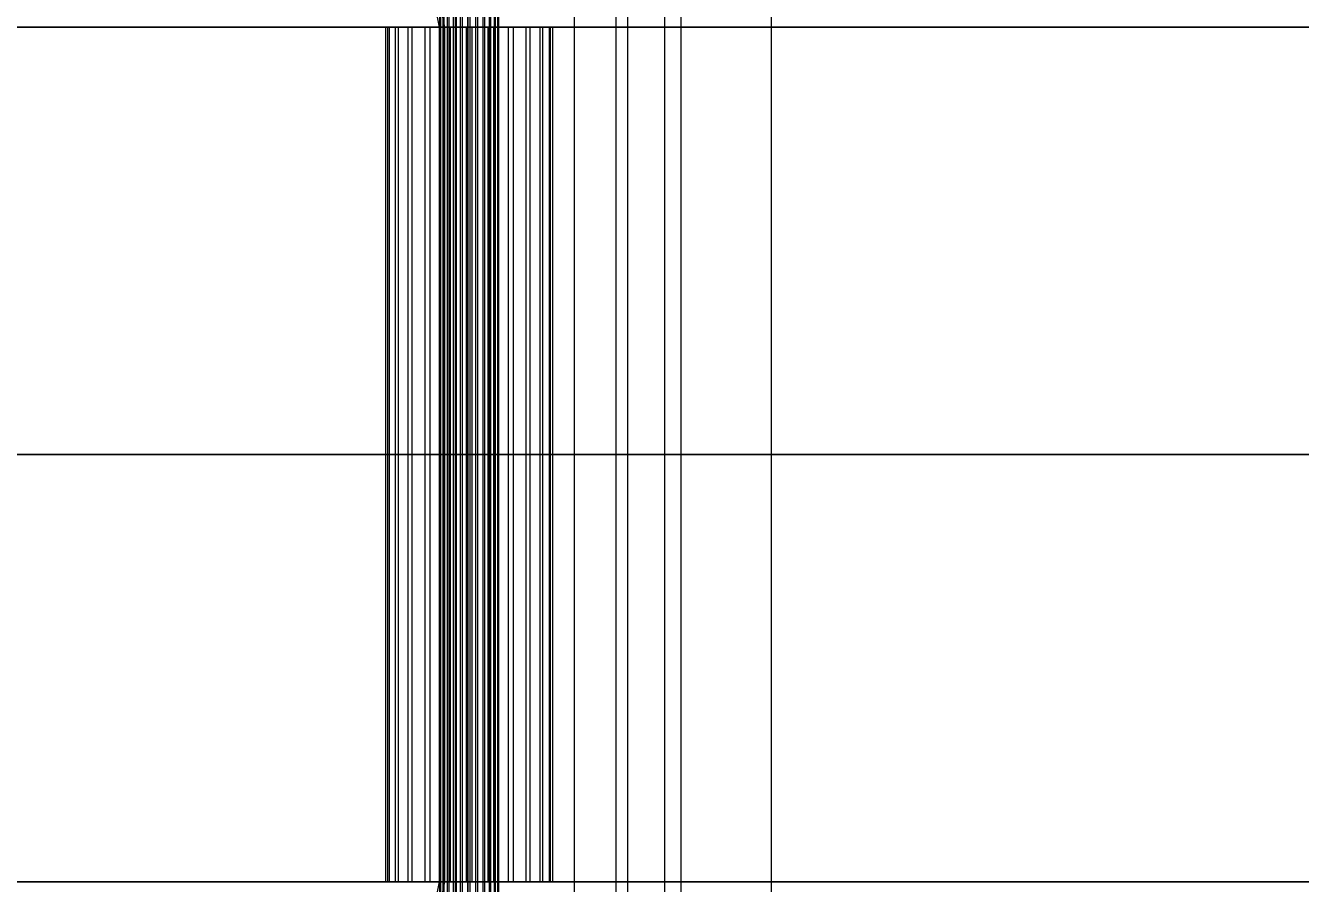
# Model space of a CAD drawing. Header units: millimetres. Extents: x -191664 to 191490, y -197311 to 10263.
# Drawn here: x 17011.4 to 17399.2, y -18130.5 to -17869.5 of the extents above; entities that cross this region are included whole.
import ezdxf

# ---------------------------------------------------------------- set-up
doc = ezdxf.new("R2010")
doc.units = ezdxf.units.MM
doc.layers.add('COTAS_INSTALACION_P', color=30, linetype='Continuous', lineweight=0)
doc.layers.add('superior_C02', color=7, linetype='Continuous', lineweight=0)
doc.dimstyles.new('PLANTA_100', dxfattribs={"dimtxt": 250, "dimasz": 150, "dimexe": 150, "dimexo": 80, "dimgap": 100, "dimtad": 1, "dimtih": 1, "dimtoh": 1, "dimdec": 1, "dimdsep": 46, "dimcen": 0.09, "dimclrd": 1, "dimclre": 1, "dimclrt": 1, "dimadec": 0, "dimazin": 0, "dimtfac": 1, "dimtdec": 4, "dimtofl": 0, "dimtmove": 0, "dimatfit": 3, "dimfxl": 1, "dimtolj": 1, "dimtzin": 0, "dimarcsym": 0})

# ---------------------------------------------------------------- blocks, each defined once
blk = doc.blocks.new('*D5')
at = {"layer": 'COTAS_INSTALACION_P', "color": 1, "lineweight": -2, "transparency": 16777216}
for p, q in [((-1000, -18080), (-1000, -25850)), ((60117.12, -18080), (60117.12, -25850)), ((-850, -25700), (59967.12, -25700))]:
    blk.add_line(p, q, dxfattribs=at)
at = {"layer": 'COTAS_INSTALACION_P', "color": 1, "transparency": 16777216}
for points in [[(-850, -25675), (-850, -25725), (-1000, -25700)], [(59967.12, -25675), (59967.12, -25725), (60117.12, -25700)]]:
    blk.add_solid(points, dxfattribs=at)
at = {"layer": 'Defpoints', "color": 0, "transparency": 16777216}
for p in [(-1000, -18000), (60117.12, -18000), (60117.12, -25700)]:
    blk.add_point(p, dxfattribs=at)

msp = doc.modelspace()

# ---------------------------------------------------------------- linework, layer by layer
at = {"layer": 'superior_C02', "color": 139, "true_color": 0x354b57}
for p, q in [((17178.32, -17570), (17178.32, -18430)), ((17205.82, -17570), (17205.82, -18430)), ((17210.82, -18430), (17210.82, -17570)), ((17238.32, -18430), (17238.32, -17570)), ((17142.46, -17575), (17142.46, -18425)), ((17145.97, -18425), (17145.97, -17575)), ((17191.04, -18425), (17191.04, -17575)), ((17194.55, -17575), (17194.55, -18425))]:
    msp.add_line(p, q, dxfattribs=at)
at = {"layer": 'superior_C02', "color": 139, "true_color": 0x345e4e}
for p, q in [((17117.24, -17771.7), (17137.24, -17870)), ((17138.98, -17870), (17118.98, -17771.7)), ((16219, -17870), (17137.24, -17870)), ((17138.98, -17870), (16220.74, -17870)), ((17137.24, -17870), (17137.24, -18000)), ((17137.24, -17870), (18074.94, -17870)), ((17138.98, -18000), (17138.98, -17870)), ((18076.68, -17870), (17138.98, -17870)), ((16219, -18000), (17137.24, -18000)), ((17138.98, -18000), (16220.74, -18000)), ((17137.24, -18000), (17137.24, -18130)), ((17137.24, -18000), (18074.94, -18000)), ((17138.98, -18130), (17138.98, -18000)), ((18076.68, -18000), (17138.98, -18000)), ((16219, -18130), (17137.24, -18130)), ((17138.98, -18130), (16220.74, -18130)), ((17137.24, -18130), (17117.24, -18228.3)), ((17118.98, -18228.3), (17138.98, -18130)), ((17137.24, -18130), (18074.94, -18130)), ((18076.68, -18130), (17138.98, -18130))]:
    msp.add_line(p, q, dxfattribs=at)
at = {"layer": 'superior_C02', "color": 9, "true_color": 0xbac6cb}
for p, q in [((17137.41, -18148), (17137.41, -17852)), ((17137.64, -18148), (17137.64, -17852)), ((17137.8, -18148), (17137.8, -17852)), ((17138.46, -18148), (17138.46, -17852)), ((17138.78, -18148), (17138.78, -17852)), ((17139.83, -18148), (17139.83, -17852)), ((17140.27, -18148), (17140.27, -17852)), ((17141.64, -18148), (17141.64, -17852)), ((17142.18, -18148), (17142.18, -17852)), ((17143.78, -18148), (17143.78, -17852)), ((17144.38, -18148), (17144.38, -17852)), ((17146.09, -18148), (17146.09, -17852)), ((17146.72, -18148), (17146.72, -17852)), ((17148.43, -18148), (17148.43, -17852)), ((17149.04, -18148), (17149.04, -17852)), ((17150.63, -18148), (17150.63, -17852)), ((17151.18, -18148), (17151.18, -17852)), ((17152.55, -18148), (17152.55, -17852)), ((17152.99, -18148), (17152.99, -17852)), ((17154.04, -18148), (17154.04, -17852)), ((17154.35, -18148), (17154.35, -17852)), ((17155.02, -17852), (17155.02, -18148)), ((17155.18, -18148), (17155.18, -17852)), ((17155.4, -18148), (17155.4, -17852))]:
    msp.add_line(p, q, dxfattribs=at)
at = {"layer": 'superior_C02', "color": 252, "true_color": 0x83939a}
for p, q in [((17121.66, -17870), (17121.02, -17870)), ((17121.02, -17870), (17122.12, -17870)), ((17121.02, -18130), (17121.02, -17870)), ((17123.98, -17870), (17121.66, -17870)), ((17121.66, -18130), (17121.66, -17870)), ((17122.12, -17870), (17124.87, -17870)), ((17122.12, -18130), (17122.12, -17870)), ((17127.83, -17870), (17123.98, -17870)), ((17123.98, -18130), (17123.98, -17870)), ((17124.87, -17870), (17129.08, -17870)), ((17124.87, -18130), (17124.87, -17870)), ((17132.95, -17870), (17127.83, -17870)), ((17127.83, -18130), (17127.83, -17870)), ((17129.08, -17870), (17134.48, -17870)), ((17129.08, -18130), (17129.08, -17870)), ((17138.98, -17870), (17132.95, -17870)), ((17132.95, -18130), (17132.95, -17870)), ((17134.48, -17870), (17140.69, -17870)), ((17134.48, -18130), (17134.48, -17870)), ((17145.52, -17870), (17138.98, -17870)), ((17138.98, -18130), (17138.98, -17870)), ((17140.69, -17870), (17147.29, -17870)), ((17140.69, -18130), (17140.69, -17870)), ((17152.12, -17870), (17145.52, -17870)), ((17145.52, -18130), (17145.52, -17870)), ((17147.29, -17870), (17153.83, -17870)), ((17147.29, -18130), (17147.29, -17870)), ((17158.34, -17870), (17152.12, -17870)), ((17152.12, -18130), (17152.12, -17870)), ((17153.83, -17870), (17159.87, -17870)), ((17153.83, -18130), (17153.83, -17870)), ((17163.73, -17870), (17158.34, -17870)), ((17158.34, -18130), (17158.34, -17870)), ((17159.87, -17870), (17164.98, -17870)), ((17159.87, -18130), (17159.87, -17870)), ((17167.95, -17870), (17163.73, -17870)), ((17163.73, -18130), (17163.73, -17870)), ((17164.98, -17870), (17168.83, -17870)), ((17164.98, -18130), (17164.98, -17870)), ((17170.7, -17870), (17167.95, -17870)), ((17167.95, -18130), (17167.95, -17870)), ((17168.83, -17870), (17171.16, -17870)), ((17168.83, -18130), (17168.83, -17870)), ((17171.79, -17870), (17170.7, -17870)), ((17170.7, -17870), (17170.7, -18130)), ((17171.16, -17870), (17171.79, -17870)), ((17171.16, -18130), (17171.16, -17870)), ((17171.79, -18130), (17171.79, -17870)), ((17122.12, -18130), (17121.02, -18130)), ((17121.02, -18130), (17121.66, -18130)), ((17121.66, -18130), (17123.98, -18130)), ((17124.87, -18130), (17122.12, -18130)), ((17123.98, -18130), (17127.83, -18130)), ((17129.08, -18130), (17124.87, -18130)), ((17127.83, -18130), (17132.95, -18130)), ((17134.48, -18130), (17129.08, -18130)), ((17132.95, -18130), (17138.98, -18130)), ((17140.69, -18130), (17134.48, -18130)), ((17138.98, -18130), (17145.52, -18130)), ((17147.29, -18130), (17140.69, -18130)), ((17145.52, -18130), (17152.12, -18130)), ((17153.83, -18130), (17147.29, -18130)), ((17152.12, -18130), (17158.34, -18130)), ((17159.87, -18130), (17153.83, -18130)), ((17158.34, -18130), (17163.73, -18130)), ((17164.98, -18130), (17159.87, -18130)), ((17163.73, -18130), (17167.95, -18130)), ((17168.83, -18130), (17164.98, -18130)), ((17167.95, -18130), (17170.7, -18130)), ((17171.16, -18130), (17168.83, -18130)), ((17170.7, -18130), (17171.79, -18130)), ((17171.79, -18130), (17171.16, -18130))]:
    msp.add_line(p, q, dxfattribs=at)

# ---------------------------------------------------------------- dimensions: what is measured, and where the dimension line sits
at = {"layer": 'COTAS_INSTALACION_P'}
dim = msp.add_aligned_dim(p1=(-1000, -18000), p2=(60117.12, -18000), distance=-7700, text='<> P', dimstyle='PLANTA_100', dxfattribs=at)
dim.commit()
dim.dimension.update_dxf_attribs({"geometry": '*D5', "text_midpoint": (29558.56, -25700)})

doc.saveas('drawing.dxf')
